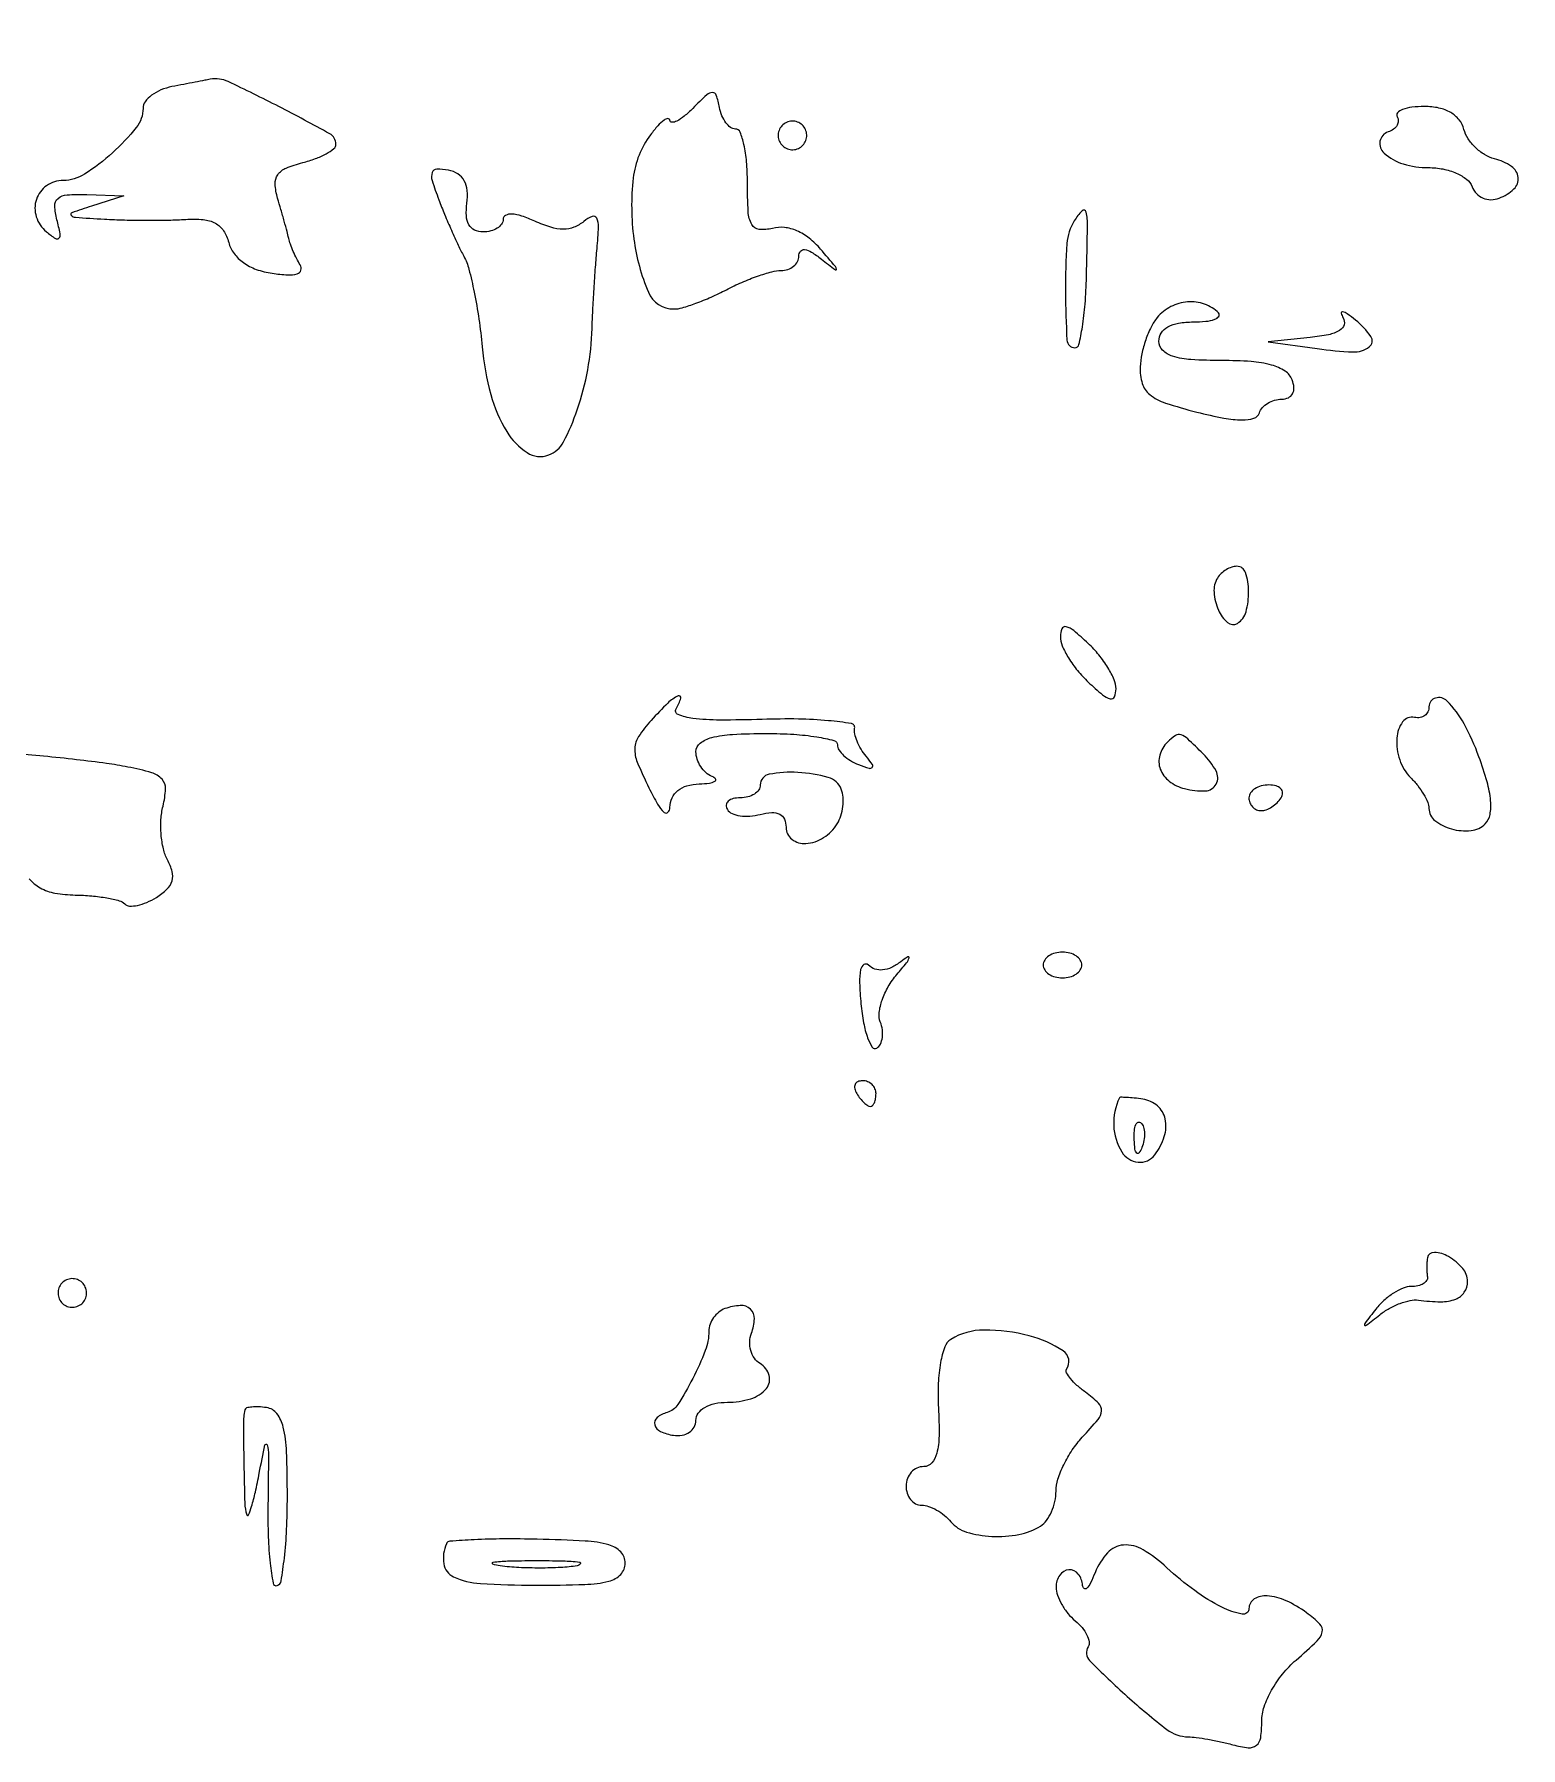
# Model space of a CAD drawing. Extents: x 0 to 5034, y 0 to 2560.
# Drawn here: x 3312.5 to 3428.1, y 1188.1 to 1321.4 of the extents above; entities that cross this region are included whole.
import ezdxf

# ---------------------------------------------------------------- set-up
doc = ezdxf.new("R2010")
doc.units = 0

msp = doc.modelspace()

# ---------------------------------------------------------------- linework, layer by layer
for points in [[(3378.146619, 1543.829236, -0.000583), (3377.559314, 1497, 0.000107), (3377.24905, 1474.007759, 0.000094), (3376.934617, 1449.990625, 0.000094), (3376.658916, 1428.307786, 0.000284), (3376.481828, 1413.5, -0.001191), (3376.305658, 1400.709766, -0.000821), (3376.047863, 1386.22588, -0.000828), (3375.753994, 1372.297511, -0.001694), (3375.468424, 1361.375335, 0.002717), (3375.210009, 1350.652391, 0.008899), (3375.203894, 1343.562292, 0.005719), (3375.348264, 1338.475446, 0.249335), (3375.871466, 1337.579439, 0.133052), (3376.807953, 1337.300975, 0.00036), (3390.23068, 1336.982099, 0.002153), (3405.411688, 1336.697789, 0.001337), (3423.228771, 1336.488521, -0.000106), (3444.982824, 1336.286604, -0.000053), (3472.504701, 1336.022412, -0.000053)], [(3312.152919, 1255.708889, 0.096077), (3313.001844, 1254.998981, 0.08285), (3314.152169, 1254.59263, 0.038972), (3315.726142, 1254.440525, -0.0177), (3317.007655, 1254.371475, -0.022016), (3318.190157, 1254.212968, -0.020996), (3319.151947, 1253.99864, -0.131793), (3319.583953, 1253.74938, 0.188862), (3319.955098, 1253.587154, 0.060624), (3320.565303, 1253.637522, 0.050585), (3321.293804, 1253.866504, 0.038174), (3322.037694, 1254.255613, 0.050925), (3322.862302, 1254.895609, 0.130774), (3323.25305, 1255.534438, 0.137335), (3323.264635, 1256.262232, 0.058655), (3322.90568, 1257.176238, -0.065692), (3322.583249, 1258.032326, -0.036209), (3322.408485, 1259.139025, -0.0354), (3322.392765, 1260.306644, -0.047184), (3322.55288, 1261.354668, 0.049875), (3322.748752, 1262.684517, 0.19687), (3322.476678, 1263.448317, 0.141082), (3321.67155, 1263.952548, 0.021987), (3319.827082, 1264.394615, 0.013883), (3318.163051, 1264.669142, 0.00523), (3315.821222, 1264.964068, 0.005176), (3313.264514, 1265.232133, 0.006278), (3310.862183, 1265.428499, -0.047534)]]:
    msp.add_lwpolyline(points, format="xyb")
for points in [[(3323.25, 1317.294267, 0.051002), (3322.389306, 1317.035367, 0.062572), (3321.660937, 1316.619211, 0.074609), (3321.166715, 1316.117404, 0.158518), (3321, 1315.604763, -0.171261), (3320.474411, 1314.115305, -0.039499), (3318.61735, 1312.151312, -0.040203), (3316.448211, 1310.488395, -0.144415), (3314.792538, 1310, 0.152822), (3313.496654, 1309.59445, 0.162951), (3312.703212, 1308.531305, 0.158006), (3312.69691, 1307.178063, 0.143296), (3313.480767, 1306.015962, 0.024398), (3314.185515, 1305.486919, 0.3762), (3314.463558, 1305.521714, 0.236047), (3314.555454, 1305.862966, 0.013807), (3314.304694, 1306.942849, -0.052483), (3314.13938, 1308.029981, -0.23357), (3314.391048, 1308.604495, -0.161408), (3315.087082, 1308.881655, -0.023419), (3316.633369, 1308.90032), (3319.5, 1308.80064), (3317, 1308, 0.006061), (3315.452354, 1307.483591, 0.552448), (3315.407452, 1307.289349, 0.181943), (3315.739037, 1307.137846, 0.002486), (3318, 1306.993717, 0.008306), (3319.545891, 1306.928636, 0.005703), (3321.300819, 1306.903964, 0.00575), (3322.991539, 1306.918923, 0.011622), (3324.321938, 1306.97695, -0.039712), (3325.682114, 1306.959877, -0.100556), (3326.624527, 1306.676214, -0.125287), (3327.25732, 1306.095995, -0.081092), (3327.662359, 1305.183141, 0.096242), (3328.073207, 1304.327537, 0.078344), (3328.800889, 1303.615026, 0.068608), (3329.808192, 1303.088699, 0.049732), (3331.037608, 1302.781172, 0.021845), (3332.25172, 1302.656845, 0.086988), (3332.99259, 1302.742554, 0.247218), (3333.276284, 1303.019537, 0.221483), (3333.225308, 1303.430944, -0.022148), (3332.952412, 1303.913231, -0.015391), (3332.685823, 1304.479715, -0.015555), (3332.463196, 1305.040408, -0.030698), (3332.328306, 1305.5, 0.008754), (3332.199283, 1306.023574, 0.002516), (3331.981375, 1306.829235, 0.002531), (3331.726413, 1307.735496, 0.00269), (3331.467341, 1308.620799, -0.057411), (3331.272555, 1309.720095, -0.170159), (3331.478635, 1310.446563, -0.142515), (3332.126658, 1310.964375, -0.036302), (3333.417155, 1311.389851, 0.026739), (3334.406387, 1311.695173, 0.038216), (3335.241289, 1312.077299, 0.042867), (3335.835318, 1312.476158, 0.227248), (3336, 1312.819786, 0.273393), (3335.520805, 1313.630667, 0.006752), (3331.560247, 1315.7422, 0.009031), (3327.620954, 1317.685301, 0.157866), (3326.223249, 1317.863818, 0.000665), (3325.810297, 1317.785494, 0.000123), (3325.051517, 1317.640337, 0.000132), (3324.164451, 1317.470169, 0.000121)], [(3363.75, 1315.607164, -0.023046), (3363.075236, 1314.991885, -0.053252), (3362.50472, 1314.612506, -0.120131), (3362.132461, 1314.520891, -0.403562), (3361.968197, 1314.678571, 0.431943), (3361.820511, 1314.807222, 0.136434), (3361.514453, 1314.688499, 0.050466), (3361.035162, 1314.249029, 0.020079), (3360.468197, 1313.55887, 0.134277), (3359.121598, 1310.193316, 0.061808), (3359.168298, 1305.434942, 0.067293), (3360.298731, 1301.312857, 0.302181), (3362.285184, 1300.006161, 0.070595), (3362.934134, 1300.101605, 0.01635), (3363.984538, 1300.449327, 0.016561), (3365.178598, 1300.933878, 0.015529), (3366.364307, 1301.506161, -0.017749), (3367.562582, 1302.077965, -0.017936), (3368.794271, 1302.561185, -0.018053), (3369.894225, 1302.903734, -0.066548), (3370.614307, 1303, 0.079539), (3371.143616, 1303.084737, 0.091085), (3371.592953, 1303.329718, 0.100765), (3371.893362, 1303.694356, 0.122677), (3372, 1304.122445, -0.170953), (3372.131391, 1304.495504, -0.262214), (3372.441618, 1304.619645, -0.106383), (3372.975243, 1304.428356, -0.025698), (3373.75, 1303.889678, 0.002626), (3374.838638, 1303.055738, 0.645555), (3374.921234, 1303.100651, 0.15777), (3374.837461, 1303.306378, 0.001288), (3373.693183, 1304.658756, 0.049407), (3372.809115, 1305.511303, 0.065494), (3371.850112, 1306.083185, 0.073834), (3370.875411, 1306.34197, 0.092233), (3369.943183, 1306.274891, -0.086492), (3368.913509, 1306.188999, -0.252013), (3368.337148, 1306.569152, -0.111081), (3368.059779, 1307.560854, -0.012867), (3368, 1309.883369, 0.02122), (3367.933008, 1311.461171, 0.03415), (3367.727789, 1312.79074, 0.037685), (3367.433204, 1313.754133, 0.308983), (3367.073324, 1314, -0.159927), (3366.694866, 1314.124229, -0.07423), (3366.323883, 1314.493087, -0.062145), (3366.015682, 1315.03646, -0.050427), (3365.823324, 1315.678593, 0.030371), (3365.581454, 1316.621862, 0.33514), (3365.281648, 1316.832437, 0.179355), (3364.836251, 1316.64968, 0.010274)], [(3418.524468, 1314.96041, -0.14224), (3418.616609, 1314.628756, -0.13058), (3418.521524, 1314.286899, -0.106945), (3418.244838, 1313.986335, -0.073107), (3417.82918, 1313.776393, 0.270967), (3417.191537, 1313.049113, 0.264591), (3417.505183, 1312.123568, 0.109089), (3419.003475, 1311.286628, 0.073155), (3420.952028, 1311, -0.047706), (3422.088892, 1310.891283, -0.055135), (3423.127793, 1310.568959, -0.063185), (3423.930605, 1310.090781, -0.136077), (3424.355157, 1309.516859, 0.098155), (3424.692018, 1308.982044, 0.103401), (3425.201945, 1308.627956, 0.101431), (3425.819427, 1308.503614, 0.090987), (3426.462146, 1308.623848, 0.095846), (3427.60656, 1309.337384, 0.240036), (3427.935472, 1310.235616, 0.218911), (3427.406786, 1311.09567, 0.0834), (3426.092454, 1311.686074, -0.072225), (3425.328225, 1312.009165, -0.055405), (3424.608319, 1312.561998, -0.0562), (3424.038264, 1313.248565, -0.0814), (3423.718762, 1313.967454, 0.103152), (3423.345327, 1314.718622, 0.094883), (3422.693205, 1315.284449, 0.080418), (3421.779533, 1315.633553, 0.051165), (3420.644545, 1315.75, 0.02889), (3419.677906, 1315.6941, 0.060321), (3418.945943, 1315.518058, 0.114379), (3418.555279, 1315.259706, 0.34038)], [(3370.552786, 1314.08541, 0.099038), (3370.401684, 1313.679226, 0.097945), (3370.417584, 1313.244476, 0.097945), (3370.597789, 1312.848514, 0.099038), (3370.91459, 1312.552786, 0.099038), (3371.320774, 1312.401684, 0.097945), (3371.755524, 1312.417584, 0.097945), (3372.151486, 1312.597789, 0.099038), (3372.447214, 1312.91459, 0.099038), (3372.598316, 1313.320774, 0.097945), (3372.582416, 1313.755524, 0.097945), (3372.402211, 1314.151486, 0.099038), (3372.08541, 1314.447214, 0.099038), (3371.679226, 1314.598316, 0.097945), (3371.244476, 1314.582416, 0.097945), (3370.848514, 1314.402211, 0.099038)], [(3343.997469, 1308.506658, 0.00758), (3344.450803, 1307.366629, 0.005672), (3344.983399, 1306.124225, 0.005736), (3345.511766, 1304.965427, 0.013032), (3345.943649, 1304.105292, -0.059066), (3346.338955, 1303.0963, -0.01363), (3346.752683, 1301.314471, -0.013893), (3347.118483, 1299.222501, -0.013176), (3347.375047, 1297.076223, 0.042196), (3348.040278, 1293.356445, 0.072472), (3349.281683, 1290.468662, 0.110117), (3350.863606, 1288.83738, 0.241491), (3352.545588, 1288.655867, 0.181824), (3353.693767, 1289.675411, 0.038746), (3354.770553, 1292.16994, 0.03779), (3355.580694, 1295.284201, 0.037251), (3355.917926, 1298.5, -0.005272), (3355.973934, 1299.880052, -0.002928), (3356.069832, 1301.561758, -0.00292), (3356.186844, 1303.263361, -0.004714), (3356.308559, 1304.710241, 0.012101), (3356.424996, 1306.391387, 0.126106), (3356.284608, 1307.063424, 0.392828), (3355.924869, 1307.201034, 0.07752), (3355.274943, 1306.813219, -0.0804), (3354.510271, 1306.362852, -0.094436), (3353.684487, 1306.209598, -0.074109), (3352.707693, 1306.359987, -0.031715), (3351.470386, 1306.831539, 0.025628), (3350.446053, 1307.23626, 0.066496), (3349.668688, 1307.387569, 0.132815), (3349.190337, 1307.288289, 0.282707), (3349, 1306.978561, -0.157092), (3348.879772, 1306.605337, -0.097332), (3348.54091, 1306.287452, -0.079365), (3348.034782, 1306.072857, -0.060729), (3347.437142, 1306, -0.111147), (3346.780094, 1306.147884, -0.15529), (3346.342868, 1306.555928, -0.115811), (3346.143503, 1307.246136, -0.047604), (3346.187142, 1308.22535, 0.055754), (3346.215309, 1309.221093, 0.107184), (3345.982985, 1309.981103, 0.124801), (3345.488457, 1310.502936, 0.092177), (3344.746626, 1310.799323, 0.05306), (3343.841629, 1310.881222, 0.320107), (3343.483088, 1310.616844, 0.156804), (3343.480127, 1309.993604, 0.01425)], [(3393.41616, 1306.864344, 0.121958), (3392.848463, 1305.097314, 0.018463), (3392.731705, 1301.358297, 0.012806), (3392.849816, 1297.587974, 0.397327), (3393.472442, 1296.99919, 0.349429), (3393.777603, 1297.241583, 0.016573), (3394.047459, 1298.614679, 0.02118), (3394.259031, 1300.390808, 0.012933), (3394.3653, 1302.499865, 0.002097), (3394.446479, 1306.501331, 0.05762), (3394.342646, 1307.546473, 0.591981), (3394.031433, 1307.638549, 0.059037)], [(3399.867258, 1299.340056, 0.058977), (3399.391854, 1298.606309, 0.031314), (3398.975053, 1297.605111, 0.03068), (3398.672474, 1296.514079, 0.041385), (3398.543323, 1295.498332, 0.083284), (3398.701129, 1294.215909, 0.153597), (3399.283139, 1293.353088, 0.089713), (3400.505038, 1292.695678, 0.016997), (3402.945966, 1291.992021, 0.013753), (3405.05323, 1291.522633, 0.044688), (3406.475809, 1291.376524, 0.078813), (3407.38025, 1291.507921, 0.2414), (3407.809547, 1291.928641, -0.1046), (3408.049621, 1292.338201, -0.070334), (3408.468689, 1292.685288, -0.066364), (3408.995699, 1292.919848, -0.071677), (3409.551949, 1293, 0.106699), (3410.063848, 1293.110496, 0.16411), (3410.392334, 1293.416825, 0.142418), (3410.495659, 1293.896807, 0.074012), (3410.361626, 1294.5, 0.16029), (3409.80784, 1295.178849, 0.075374), (3408.761216, 1295.643951, 0.048848), (3407.168437, 1295.917511, 0.01812), (3404.893011, 1296, -0.014561), (3402.493938, 1296.069878, -0.059878), (3401.065502, 1296.32664, -0.123638), (3400.290325, 1296.79499, -0.197842), (3400, 1297.5, -0.144293), (3400.185938, 1298.130894, -0.121897), (3400.694444, 1298.609375, -0.086566), (3401.530838, 1298.904945, -0.041771), (3402.666667, 1299, 0.024643), (3403.643799, 1299.048188, 0.060252), (3404.345664, 1299.204336, 0.149453), (3404.657008, 1299.434204, 0.371703), (3404.637722, 1299.695611, 0.112449), (3403.545615, 1300.382503, 0.103336), (3402.228559, 1300.556761, 0.100633), (3400.923307, 1300.188508, 0.100965)], [(3414.327026, 1299.314774, -0.209966), (3414.394735, 1298.781868, -0.188991), (3414.051331, 1298.340414, -0.084739), (3413.191655, 1298.009909, -0.023991), (3411.768984, 1297.794917), (3408.5, 1297.460285), (3412.310705, 1296.923856, 0.02383), (3415.086981, 1296.667159, 0.172238), (3416.350628, 1297.053322, 0.407043), (3416.482049, 1297.867887, 0.069159), (3415.297031, 1299.136693, 0.01513), (3414.646184, 1299.632678, 0.110282), (3414.287127, 1299.785011, 0.541959), (3414.180903, 1299.67304, 0.076667)], [(3404.555773, 1279.090242, 0.158123), (3404.283553, 1277.97749, 0.08527), (3404.627809, 1276.59386, 0.109962), (3405.336252, 1275.628367, 0.329254), (3406.104785, 1275.564761, 0.190183), (3406.772724, 1276.45936, 0.069056), (3406.977828, 1278.058357, 0.0774), (3406.736295, 1279.510585, 0.323499), (3406.059017, 1280, 0.082851), (3405.657468, 1279.933003, 0.053446), (3405.229283, 1279.732759, 0.052137), (3404.840605, 1279.438257, 0.066254)], [(3392.333333, 1274.535478, 0.102287), (3392.481448, 1273.819034, 0.035534), (3392.969792, 1272.878181, 0.033532), (3393.670859, 1271.889584, 0.033193), (3394.5, 1271, 0.013513), (3395.620488, 1270.002964, 0.114965), (3396.216309, 1269.699397, 0.36676), (3396.542165, 1269.861153, 0.102096), (3396.666667, 1270.464522, 0.102287), (3396.518552, 1271.180966, 0.035534), (3396.030208, 1272.121819, 0.033532), (3395.329141, 1273.110416, 0.033193), (3394.5, 1274, 0.013513), (3393.379512, 1274.997036, 0.114965), (3392.783691, 1275.300603, 0.36676), (3392.457835, 1275.138847, 0.102096)], [(3360.519597, 1268.021654, 0.035458), (3359.538095, 1266.769143, 0.140908), (3359.239581, 1265.849346, 0.107097), (3359.434869, 1264.773312, 0.016262), (3360.341839, 1262.771654, 0.015578), (3361.016109, 1261.504815, 0.075429), (3361.521257, 1260.868301, 0.40154), (3361.816326, 1260.872515, 0.197468), (3361.97723, 1261.25, -0.101896), (3362.140421, 1261.993362, -0.119055), (3362.580295, 1262.564615, -0.101883), (3363.294024, 1262.931258, -0.059171), (3364.25, 1263.078947, 0.020908), (3365.046513, 1263.140307, 0.102704), (3365.471875, 1263.282867, 0.451325), (3365.507991, 1263.465905, 0.134342), (3365.25, 1263.662281, -0.087674), (3364.772091, 1263.960859, -0.065245), (3364.367188, 1264.434649, -0.064399), (3364.093368, 1265.004061, -0.080074), (3364, 1265.583333, -0.231568), (3364.324053, 1266.245507, -0.102475), (3365.220588, 1266.685606, -0.05036), (3366.836951, 1266.932311, -0.012707), (3369.5, 1267, -0.015263), (3371.608467, 1266.935624, -0.024984), (3373.384375, 1266.737678, -0.022329), (3374.727823, 1266.457491, -0.342675), (3375, 1266.106989, 0.148172), (3375.117443, 1265.719384, 0.058677), (3375.482174, 1265.291272, 0.05126), (3376.013435, 1264.891147, 0.0442), (3376.641444, 1264.584097, 0.014826), (3377.456677, 1264.298689, 0.292889), (3377.701223, 1264.364459, 0.353457), (3377.714706, 1264.5938, 0.017988), (3377.22648, 1265.227108, -0.038831), (3376.834442, 1265.781979, -0.037782), (3376.528851, 1266.395764, -0.040298), (3376.345536, 1266.976286, -0.101119), (3376.335037, 1267.418048, 0.420312), (3376.083834, 1267.771414, 0.015688), (3374.296733, 1267.997138, 0.020081), (3371.961683, 1268.123615, 0.011595), (3369.147461, 1268.097628, -0.008491), (3365.848667, 1268.04669, -0.03055), (3363.74919, 1268.178337, -0.062617), (3362.610431, 1268.467626, -0.46789), (3362.456478, 1268.92958, 0.065817), (3362.823266, 1269.746244, 0.647983), (3362.61449, 1269.926264, 0.08485), (3361.810696, 1269.3673, 0.014576)], [(3421, 1269.083333, -0.10859), (3420.913496, 1268.689727, -0.124953), (3420.671833, 1268.391667, -0.12026), (3420.309059, 1268.237636, -0.095869), (3419.882837, 1268.25, 0.29795), (3418.951543, 1267.900525, 0.143358), (3418.497645, 1266.648807, 0.09802), (3418.724953, 1264.940967, 0.114918), (3419.586301, 1263.556556, -0.030799), (3420.127321, 1262.944437, -0.031487), (3420.584726, 1262.274827, -0.033174), (3420.904429, 1261.645463, -0.101265), (3421, 1261.178417, 0.23039), (3421.461413, 1260.230195, 0.099281), (3422.749077, 1259.58075, 0.092257), (3424.270678, 1259.450761, 0.173363), (3425.372094, 1259.972094, 0.153186), (3425.746657, 1260.689129, 0.067758), (3425.792078, 1261.768159, 0.045872), (3425.516818, 1263.239698, 0.01826), (3424.883669, 1265.195279, 0.036686), (3423.735707, 1267.745518, 0.072257), (3422.410061, 1269.523879, 0.27248), (3421.508821, 1269.757769, 0.334909)], [(3400.666667, 1266.333333, 0.126989), (3400.066439, 1265.315391, 0.159471), (3400.105784, 1264.226907, 0.143912), (3400.799571, 1263.291709, 0.098033), (3401.999004, 1262.710511, 0.074125), (3403.609516, 1262.536226, 0.266657), (3404.451561, 1263.065753, 0.254101), (3404.441919, 1264.088142, 0.069687), (3403.437763, 1265.41938, 0.007967), (3402.236647, 1266.582816, 0.109168), (3401.717491, 1266.891236, 0.229866), (3401.276881, 1266.832153, 0.050096)], [(3369, 1263, -0.153634), (3368.879982, 1262.618621, -0.097988), (3368.542039, 1262.29375, -0.080552), (3368.037096, 1262.074545, -0.062283), (3367.440983, 1262, 0.05878), (3366.884171, 1261.934315, 0.126121), (3366.504431, 1261.733827, 0.191145), (3366.358858, 1261.437314, 0.159385), (3366.441979, 1261.09388, 0.15438), (3366.801315, 1260.78447, 0.064046), (3367.424696, 1260.607491, 0.054994), (3368.194768, 1260.577577, 0.046215), (3369.000996, 1260.710511, -0.047903), (3369.892446, 1260.854414, -0.133361), (3370.50849, 1260.728993, -0.17788), (3370.870604, 1260.3424, -0.100496), (3371, 1259.705115, 0.233538), (3371.459486, 1258.77502, 0.182445), (3372.552878, 1258.446153, 0.126254), (3373.928364, 1258.901869, 0.111992), (3374.987448, 1259.97969, 0.062964), (3375.266176, 1260.590967, 0.046472), (3375.420753, 1261.319144, 0.047175), (3375.436799, 1262.047859, 0.073668), (3375.300491, 1262.659316, 0.237197), (3374.283871, 1263.584982, 0.054754), (3371.928506, 1263.973357, 0.059421), (3369.688789, 1263.828285, 0.361466)], [(3407, 1262, 0.092995), (3407.071618, 1261.618268, 0.096318), (3407.276414, 1261.29375, 0.099231), (3407.581949, 1261.076556, 0.105429), (3407.940983, 1261, 0.089642), (3408.346558, 1261.073302, 0.053229), (3408.7871, 1261.29375, 0.051032), (3409.193797, 1261.617485, 0.06081), (3409.5, 1262, 0.139169), (3409.607943, 1262.379648, 0.191142), (3409.478525, 1262.70625, 0.138808), (3409.110654, 1262.926733, 0.066118), (3408.559017, 1263, 0.062283), (3407.962904, 1262.925455, 0.080552), (3407.457961, 1262.70625, 0.097988), (3407.120018, 1262.381379, 0.153634)], [(3391, 1249, 0.148195), (3391.115568, 1248.618646, 0.098894), (3391.440625, 1248.29375, 0.082425), (3391.926543, 1248.074694, 0.064853), (3392.5, 1248, 0.064853), (3393.073457, 1248.074694, 0.082425), (3393.559375, 1248.29375, 0.098894), (3393.884432, 1248.618646, 0.148195), (3394, 1249, 0.148195), (3393.884432, 1249.381354, 0.098894), (3393.559375, 1249.70625, 0.082425), (3393.073457, 1249.925306, 0.064853), (3392.5, 1250, 0.064853), (3391.926543, 1249.925306, 0.082425), (3391.440625, 1249.70625, 0.098894), (3391.115568, 1249.381354, 0.148195)], [(3376.830564, 1245.979511, 0.021334), (3377.036439, 1244.494294, 0.040744), (3377.348063, 1243.331495, 0.060702), (3377.707051, 1242.615117, 0.404808), (3378.06083, 1242.537595, 0.143428), (3378.343134, 1242.851584, 0.07847), (3378.492757, 1243.351562, 0.067397), (3378.492497, 1243.954475, 0.057911), (3378.335045, 1244.56927, -0.124073), (3378.246885, 1245.303353, -0.05228), (3378.476799, 1246.277266, -0.047374), (3378.955608, 1247.318619, -0.045078), (3379.628719, 1248.270012, 0.007305), (3380.372768, 1249.169272, 0.096232), (3380.572985, 1249.549438, 0.687014), (3380.470722, 1249.628765, 0.027727), (3379.926206, 1249.25656, -0.051377), (3379.200902, 1248.809495, -0.0871), (3378.516505, 1248.615689, -0.107195), (3377.908596, 1248.683682, -0.115621), (3377.402266, 1248.997734, 0.357702), (3377.052229, 1249.032275, 0.201387), (3376.801694, 1248.653735, 0.055698), (3376.723254, 1247.622505, 0.01493)], [(3376.5, 1239, 0.029505), (3376.768994, 1238.617226, 0.035638), (3377.066025, 1238.29375, 0.038439), (3377.34829, 1238.065539, 0.151918), (3377.559017, 1238, 0.210953), (3377.727648, 1238.07446, 0.081139), (3377.870461, 1238.29375, 0.061769), (3377.967655, 1238.617151, 0.042167), (3378, 1239, 0.105053), (3377.918938, 1239.381556, 0.099167), (3377.688914, 1239.70625, 0.09642), (3377.345238, 1239.923877, 0.093332), (3376.940983, 1240, 0.108972), (3376.586039, 1239.921712, 0.182303), (3376.3746, 1239.70625, 0.161196), (3376.343488, 1239.3821, 0.082592)], [(3396.923489, 1238.661516, 0.121465), (3396.486231, 1236.511588, 0.129699), (3397.117874, 1234.462833, 0.231459), (3398.383707, 1233.671207, 0.264052), (3399.678674, 1234.237669, 0.082341), (3400.417682, 1235.664793, 0.131969), (3400.487282, 1237.026261, 0.163051), (3399.882454, 1238.047734, 0.142761), (3398.75, 1238.566187, 0.009048), (3398.073673, 1238.65298, 0.014349), (3397.491587, 1238.700139, 0.008232), (3397.013395, 1238.717208, 0.295045)], [(3398.683114, 1234.8125, -0.054073), (3398.461564, 1234.395823, -0.470617), (3398.279315, 1234.37858, -0.168741), (3398.137993, 1234.670344, -0.018894), (3398.078947, 1235.416667, -0.028489), (3398.089945, 1236.112848, -0.077125), (3398.200665, 1236.592839, -0.208169), (3398.385309, 1236.77538, -0.296942), (3398.604167, 1236.729167, -0.126455), (3398.797407, 1236.402231, -0.060344), (3398.876576, 1235.916927, -0.05415), (3398.839148, 1235.359369, -0.051402)], [(3420.881579, 1226.218615, 0.025866), (3420.844663, 1225.889213, 0.014972), (3420.83273, 1225.490781, 0.014938), (3420.844727, 1225.089343, 0.024218), (3420.881579, 1224.75, -0.189345), (3420.818426, 1224.464448, -0.110868), (3420.560557, 1224.220313, -0.081402), (3420.140937, 1224.055252, -0.053131), (3419.622445, 1224, 0.098298), (3418.996273, 1223.875697, 0.043727), (3418.246391, 1223.485938, 0.041028), (3417.499413, 1222.919565, 0.043773), (3416.872445, 1222.25, 0.001615), (3416.002735, 1221.133631, 0.326723), (3415.999156, 1221.001222, 0.429486), (3416.110443, 1220.983843, 0.00185), (3417.175811, 1221.810873, -0.03993), (3417.914807, 1222.29927, -0.035891), (3418.748333, 1222.683992, -0.037735), (3419.549159, 1222.918824, -0.086322), (3420.175811, 1222.942391, 0.03084), (3421.917572, 1222.815075, 0.093739), (3423.081532, 1223.021626, 0.157387), (3423.748181, 1223.554979, 0.146998), (3424, 1224.393011, 0.179641), (3423.622371, 1225.410161, 0.082734), (3422.521125, 1226.327842, 0.119463), (3421.426825, 1226.656583, 0.382555)], [(3314.552786, 1224.08541, 0.099038), (3314.401684, 1223.679226, 0.097945), (3314.417584, 1223.244476, 0.097945), (3314.597789, 1222.848514, 0.099038), (3314.91459, 1222.552786, 0.099038), (3315.320774, 1222.401684, 0.097945), (3315.755524, 1222.417584, 0.097945), (3316.151486, 1222.597789, 0.099038), (3316.447214, 1222.91459, 0.099038), (3316.598316, 1223.320774, 0.097945), (3316.582416, 1223.755524, 0.097945), (3316.402211, 1224.151486, 0.099038), (3316.08541, 1224.447214, 0.099038), (3315.679226, 1224.598316, 0.097945), (3315.244476, 1224.582416, 0.097945), (3314.848514, 1224.402211, 0.099038)], [(3366.25, 1222.281721, 0.084277), (3365.772199, 1222.012844, 0.067608), (3365.367188, 1221.582479, 0.067979), (3365.093555, 1221.062352, 0.087359), (3365, 1220.530974, -0.092198), (3364.719132, 1219.020737, -0.026715), (3363.74603, 1216.848511, -0.022596), (3362.587145, 1214.8234, -0.18691), (3361.75, 1214.20493, 0.103092), (3360.970043, 1213.806589, 0.300673), (3360.794889, 1213.257907, 0.219644), (3361.244807, 1212.731879, 0.07139), (3362.25, 1212.433813, 0.079357), (3362.918463, 1212.442273, 0.103418), (3363.485938, 1212.667049, 0.11845), (3363.863411, 1213.070817, 0.129708), (3364, 1213.588484, -0.156768), (3364.180667, 1214.150549, -0.106528), (3364.682334, 1214.605436, -0.081065), (3365.463006, 1214.901516, -0.050224), (3366.440983, 1215, 0.074518), (3368.256151, 1215.272035, 0.144041), (3369.470953, 1216.074263, 0.250839), (3369.685831, 1217.084837, 0.185897), (3368.982398, 1218.010879, -0.103738), (3368.541447, 1218.430243, -0.08168), (3368.259604, 1219.027754, -0.078351), (3368.176595, 1219.708347, -0.083038), (3368.310609, 1220.36705, 0.082501), (3368.541343, 1221.494995, 0.218177), (3368.233609, 1222.238406, 0.203493), (3367.446076, 1222.523381, 0.072654)], [(3383.822025, 1219.890005, 0.169107), (3383.344951, 1219.302671, 0.041849), (3383.017031, 1218.087054, 0.035698), (3382.841529, 1216.475415, 0.022209), (3382.855429, 1214.573156, -0.0156), (3382.900205, 1212.391478, -0.058612), (3382.726063, 1211.035921, -0.118661), (3382.332412, 1210.281762, -0.216675), (3381.712743, 1210, 0.107935), (3381.186469, 1209.885054, 0.099623), (3380.738535, 1209.559375, 0.095622), (3380.438193, 1209.072654, 0.090801), (3380.333333, 1208.5, 0.079255), (3380.42473, 1207.927019, 0.090948), (3380.689032, 1207.440625, 0.100771), (3381.082404, 1207.115444, 0.123095), (3381.544222, 1207, -0.084933), (3382.085292, 1206.907423, -0.043749), (3382.712794, 1206.622397, -0.041818), (3383.324275, 1206.206401, -0.049314), (3383.821944, 1205.714544, 0.147447), (3385.036253, 1204.909756, 0.061109), (3386.996951, 1204.572302, 0.058957), (3389.10657, 1204.718952, 0.091855), (3390.800498, 1205.376701, 0.098584), (3391.260031, 1205.804893, 0.052392), (3391.647646, 1206.482714, 0.049265), (3391.911033, 1207.287394, 0.054523), (3392, 1208.10083, -0.078293), (3392.144343, 1209.016994, -0.035601), (3392.599685, 1210.144866, -0.034136), (3393.260192, 1211.290153, -0.039684), (3394.04148, 1212.274898, 0.01399), (3395.266665, 1213.666058, 0.156966), (3395.538316, 1214.34094, 0.224565), (3395.310946, 1214.926255, 0.031787), (3394.29148, 1215.776132, -0.024702), (3393.628573, 1216.313039, -0.038715), (3393.121716, 1216.842866, -0.045227), (3392.813097, 1217.298397, -0.281707), (3392.825, 1217.568047, 0.416203), (3392.541913, 1218.997595, 0.083719), (3389.911761, 1220.170441, 0.062808), (3386.396217, 1220.619183, 0.139668)], [(3328.916667, 1214.411516, 0.050735), (3328.80876, 1213.318646, 0.003605), (3328.839934, 1210.255269, 0.003032), (3328.912767, 1207.149878, 0.065653), (3329.058572, 1206.25, 0.696903), (3329.198008, 1206.241378, 0.03047), (3329.439938, 1206.895313, 0.018312), (3329.734024, 1208.015196, 0.008303), (3330.040548, 1209.5, -0.00628), (3330.481266, 1211.679332, -0.786674), (3330.65203, 1211.6837, -0.06767), (3330.752895, 1210.900694, -0.001436), (3330.7143, 1207, 0.01146), (3330.739432, 1204.524814, 0.020111), (3330.889357, 1202.482812, 0.016218), (3331.116466, 1200.937677, 0.45166), (3331.426769, 1200.75, 0.283367), (3331.742136, 1201.113931, 0.011852), (3331.988558, 1202.88736, 0.017435), (3332.164718, 1205.098596, 0.011158), (3332.222222, 1207.675055, 0.00921), (3332.157863, 1211.16867, 0.048081), (3331.903025, 1213.074482, 0.106736), (3331.409904, 1214.117377, 0.1951), (3330.611111, 1214.586571, 0.024286), (3329.987717, 1214.647336, 0.037906), (3329.448785, 1214.632689, 0.043694), (3329.050259, 1214.55593, 0.280364)], [(3344.58889, 1204, 0.142704), (3344.387311, 1202.442406, 0.249951), (3345.148608, 1201.429784, 0.094645), (3347.231605, 1200.903346, 0.014706), (3351.5, 1200.777778, 0.007496), (3355.363986, 1200.835709, 0.052558), (3357.228504, 1201.088963, 0.141697), (3358.146873, 1201.616667, 0.194326), (3358.5, 1202.490951, 0.192961), (3358.14918, 1203.366147, 0.136563), (3357.229353, 1203.913621, 0.052915), (3355.382432, 1204.211104, 0.008091), (3351.653755, 1204.352062, 0.006897), (3349.013633, 1204.372687, 0.010953), (3346.754375, 1204.309668, 0.005058), (3344.867459, 1204.196491, 0.279068)], [(3395.031162, 1201.75, -0.019179), (3394.677237, 1200.958612, -0.077688), (3394.373817, 1200.528125, -0.392017), (3394.179841, 1200.517531, -0.209872), (3394.063386, 1200.75, 0.154837), (3393.728354, 1201.645794, 0.246679), (3392.999114, 1201.97317, 0.234386), (3392.284522, 1201.561932, 0.148103), (3392, 1200.622445, 0.086111), (3392.107064, 1200.00539, 0.043603), (3392.437391, 1199.286544, 0.041593), (3392.919259, 1198.583761, 0.048513), (3393.48899, 1198.009138, -0.044904), (3394.022976, 1197.478267, -0.059556), (3394.397901, 1196.905515, -0.073474), (3394.568834, 1196.379059, -0.182186), (3394.492235, 1195.987436, 0.346046), (3394.613396, 1194.917133, 0.014958), (3397.532005, 1192.132768, 0.018859), (3400.616427, 1189.565044, 0.162736), (3402.284796, 1188.986345, -0.031015), (3402.903026, 1188.940981, -0.010213), (3403.803971, 1188.799577, -0.010128), (3404.799443, 1188.601553, -0.011305), (3405.75, 1188.369714, 0.038548), (3406.949188, 1188.145572, 0.20048), (3407.580991, 1188.332729, 0.189836), (3407.912357, 1188.922524, 0.034182), (3408, 1190.203033, -0.083072), (3408.187746, 1191.325254, -0.044969), (3408.761955, 1192.606239, -0.042152), (3409.620315, 1193.873006, -0.043855), (3410.668694, 1194.959728, 0.011121), (3412.304453, 1196.447161, 0.14967), (3412.697677, 1197.14445, 0.257868), (3412.515796, 1197.757528, 0.036588), (3411.477564, 1198.640064, 0.050544), (3409.88357, 1199.574804, 0.089479), (3408.411687, 1199.952025, 0.158178), (3407.412536, 1199.706081, 0.259523), (3407, 1198.964816, -0.474225), (3406.464712, 1198.527358, -0.065343), (3404.899141, 1199.065301, -0.042462), (3402.780132, 1200.35384, -0.029711), (3400.624435, 1202.135265, 0.052128), (3398.773437, 1203.530357, 0.153815), (3397.242619, 1203.899244, 0.193493), (3396.001398, 1203.298084, 0.089063)], [(3354.767909, 1202.285474, -0.024559), (3353.487453, 1202.154945, -0.012695), (3351.878422, 1202.111345, -0.01259), (3350.218327, 1202.150328, -0.018638), (3348.767909, 1202.275269, -0.069146), (3348.205163, 1202.425738, -0.756877), (3348.222448, 1202.564056, -0.031761), (3349.352754, 1202.662864, -0.005499), (3351.5, 1202.690131, -0.005888), (3353.655786, 1202.668409, -0.025342), (3354.934948, 1202.575472, -0.556092), (3355.000181, 1202.434198, -0.212532)]]:
    msp.add_lwpolyline(points, format="xyb", close=True)

doc.saveas('drawing.dxf')
